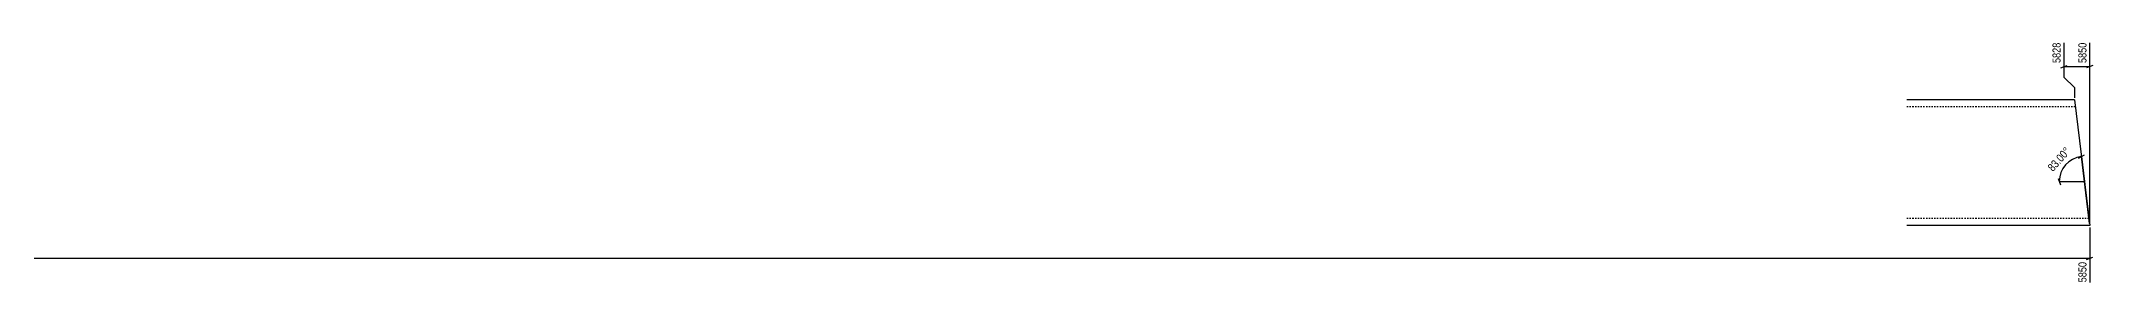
# Model space of a CAD drawing. Header units: millimetres. Extents: x 9 to 17805, y 7 to 355.
# Drawn here: x 14868 to 17805, y 7 to 355 of the extents above; entities that cross this region are included whole.
import ezdxf

# ---------------------------------------------------------------- set-up
doc = ezdxf.new("R2010")
doc.units = ezdxf.units.MM
doc.linetypes.add('DXK_LINE_DOT2', pattern=[3.9198, 1.9599, -1.9599])
doc.layers.add('MÅLSÆTNING', color=7, linetype='Continuous')
doc.layers.add('STÅL', color=7, linetype='Continuous')
doc.styles.add('Arial Narrow', font='ARIALN.TTF', dxfattribs={"height": 0.2})

msp = doc.modelspace()

# ---------------------------------------------------------------- linework, layer by layer
at = {"layer": 'MÅLSÆTNING', "color": 7, "linetype": 'Continuous'}
for p, q in [((17763.6, 352.4), (17763.6, 303.1)), ((17800.7, 93.6), (17800.7, 352.4)), ((17759.1, 316.3), (17768.1, 319.9)), ((17763.6, 318.1), (17800.7, 318.1)), ((17763.6, 303.1), (17778.6, 288.1)), ((17805.2, 319.9), (17796.2, 316.3)), ((17778.6, 288.1), (17778.6, 273.6)), ((17784.4, 186.8), (17792.9, 191.5)), ((17800.4, 93.5), (17788.6, 189.1)), ((17788.6, 189.1), (17793, 153.4)), ((17755.2, 157.9), (17758.8, 148.9)), ((17757, 153.4), (17793, 153.4)), ((17800.7, 87.6), (17800.7, 9)), ((14451, 43.4), (17800.7, 43.4)), ((17796.2, 41.6), (17805.2, 45.2))]:
    msp.add_line(p, q, dxfattribs=at)
msp.add_arc((17793, 153.4), 36, 97, 180, dxfattribs=at)
at = {"layer": 'STÅL', "color": 2, "linetype": 'Continuous'}
for p, q in [((17778.6, 270.6), (17538.6, 270.6)), ((17778.6, 270.6), (17800.7, 90.6)), ((17800.7, 90.6), (17538.6, 90.6))]:
    msp.add_line(p, q, dxfattribs=at)
at = {"layer": 'STÅL', "color": 7, "linetype": 'DXK_LINE_DOT2'}
for p, q in [((17779.9, 260.6), (17538.6, 260.6)), ((17799.5, 100.6), (17538.6, 100.6))]:
    msp.add_line(p, q, dxfattribs=at)

# ---------------------------------------------------------------- next in the draw order: wipeouts: each hides what was drawn before it
at = {"color": 0, "linetype": 'Continuous'}
for points in [[(17761.2, 354.8), (17744.4, 354.8), (17744.4, 320.8), (17761.2, 320.8)], [(17798.3, 354.8), (17781.5, 354.8), (17781.5, 320.8), (17798.3, 320.8)], [(17798.3, 40.6), (17781.5, 40.6), (17781.5, 6.6), (17798.3, 6.6)]]:
    msp.add_wipeout(points, dxfattribs=at).dxf.layer = 'MÅLSÆTNING'
at = {"color": 0}
msp.add_wipeout([(17777.4, 196.7), (17764.8, 207.8), (17735.6, 174.8), (17748.2, 163.6)], dxfattribs=at).dxf.layer = 'MÅLSÆTNING'

# ---------------------------------------------------------------- next in the draw order: texts
at = {"layer": 'MÅLSÆTNING', "color": 3, "linetype": 'Continuous', "style": 'Arial Narrow'}
for s, p in [('5828', (17758.8, 323.2)), ('5850', (17795.9, 323.2)), ('5850', (17795.9, 9))]:
    msp.add_text(s, height=11.45, rotation=90.0002, dxfattribs=at).set_placement(p)
at = {"layer": 'MÅLSÆTNING', "color": 3, "style": 'Arial Narrow'}
msp.add_text('83.00°', height=11.45, rotation=48.5009, dxfattribs=at).set_placement((17748, 167))

doc.saveas('drawing.dxf')
